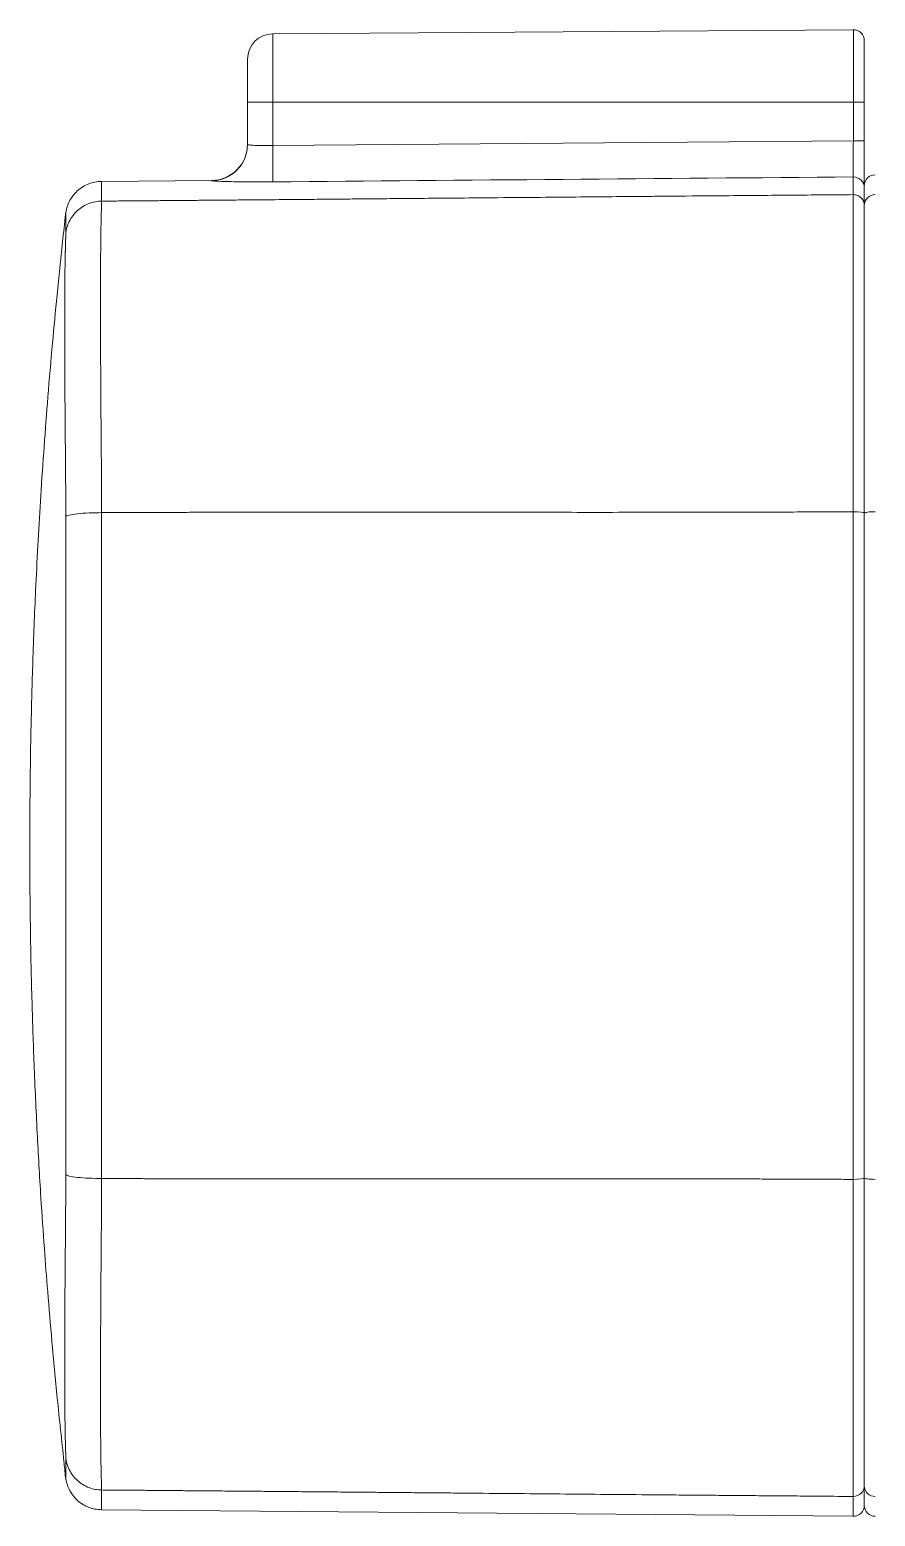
# Model space of a CAD drawing. Extents: x 0 to 3160, y 0 to 2315.
# Drawn here: x 889.65 to 912.95, y 799.48 to 840.48 of the extents above; entities that cross this region are included whole.
import ezdxf

# ---------------------------------------------------------------- set-up
doc = ezdxf.new("R2010")
doc.units = 0
doc.header["$LTSCALE"] = 3
doc.header["$MEASUREMENT"] = 0
doc.layers.add('1', color=7, linetype='CONTINUOUS', true_color=0xffffff)

msp = doc.modelspace()

# ---------------------------------------------------------------- linework, layer by layer
at = {"layer": '1', "color": 7, "linetype": 'Continuous', "lineweight": 18}
for p, q in [((912.347, 840.482), (896.344, 840.37)), ((895.649, 837.316), (895.649, 838.484)), ((912.649, 838.484), (912.649, 837.422)), ((894.658, 836.325), (891.622, 836.298)), ((912.649, 835.636), (912.649, 836.18)), ((912.649, 827.152), (912.649, 835.636)), ((890.638, 835.406), (890.638, 835.408)), ((912.649, 808.812), (912.649, 827.152)), ((912.649, 800.328), (912.649, 808.812)), ((912.649, 800.328), (912.649, 799.784)), ((891.62, 799.665), (912.346, 799.485))]:
    msp.add_line(p, q, dxfattribs=at)
at = {"layer": '1', "color": 7, "linetype": 'Continuous', "lineweight": 13}
for p, q in [((912.347, 840.482), (912.347, 838.484)), ((896.344, 840.37), (896.344, 838.484)), ((896.344, 837.287), (896.344, 838.484)), ((912.347, 838.484), (896.344, 838.484)), ((912.347, 837.422), (912.347, 838.484)), ((912.347, 837.422), (896.344, 837.287)), ((912.346, 835.934), (912.346, 836.423)), ((894.658, 836.325), (894.658, 836.316)), ((912.346, 808.775), (912.346, 827.189)), ((912.346, 799.485), (912.346, 800.03))]:
    msp.add_line(p, q, dxfattribs=at)
at = {"layer": '1', "color": 7, "linetype": 'Continuous', "lineweight": 18}
for centre, radius, start, end in [((912.349, 840.182), 0.3, 0, 90.4), ((896.349, 839.67), 0.7, 90.4, 180), ((912.949, 836.18), 0.3, 89.5667, 180), ((912.349, 799.785), 0.3, 269.5, 360), ((912.949, 799.784), 0.3, 180, 270.4333)]:
    msp.add_arc(centre, radius, start, end, dxfattribs=at)
at = {"layer": '1', "color": 7, "linetype": 'Continuous', "lineweight": 18, "extrusion": (0, 0, -1)}
msp.add_arc((-894.649, 837.325), 1, 180, 269.5, dxfattribs=at)
at = {"layer": '1', "color": 7, "linetype": 'Continuous', "lineweight": 13}
for centre, major_axis, ratio, start_param, end_param in [((896.349, 838.484), (0.7, 0), 0.000003, 3.141593, 4.705408), ((912.349, 838.484), (0.3, 0), 0.000003, 4.705408, 6.283185), ((894.649, 837.316), (1, 0), 0.999887, 4.721116, 6.283185), ((896.337, 837.287), (-0.008, 1), 0.006981, 3.178222, 4.712332), ((912.349, 837.422), (0.3, 0), 0.000003, 4.705408, 6.283185), ((912.349, 836.123), (0.3, 0), 0.999279, 1.570796, 1.579523), ((912.349, 836.123), (0.3, 0), 0.999279, 0.000001, 1.570796), ((912.949, 835.636), (0.3, 0), 0.993003, 1.563233, 3.141593), ((912.949, 827.152), (0.3, 0), 0.118089, 1.563233, 3.141593), ((912.949, 808.812), (0.3, 0), 0.118089, 3.141593, 4.719952), ((912.949, 800.328), (-0.3, 0), 0.993003, 0, 1.578359)]:
    msp.add_ellipse(centre, major_axis=major_axis, ratio=ratio, start_param=start_param, end_param=end_param, dxfattribs=at)
at = {"layer": '1', "color": 7, "linetype": 'Continuous', "lineweight": 18}
for centre, major_axis, ratio, start_param, end_param in [((912.349, 835.636), (-0.3, 0), 0.993, 4.712389, 4.721115), ((912.349, 827.154), (0.3, 0), 0.118116, 1.570796, 1.579522), ((912.349, 827.154), (0.3, 0), 0.118115, 0.000002, 1.570796), ((912.349, 808.81), (-0.3, 0), 0.118115, 1.56207, 1.570796), ((912.349, 800.328), (0.3, 0), 0.993, 4.712389, 6.283184), ((912.349, 800.328), (0.3, 0), 0.993, 4.703663, 4.712389)]:
    msp.add_ellipse(centre, major_axis=major_axis, ratio=ratio, start_param=start_param, end_param=end_param, dxfattribs=at)
at = {"layer": '1', "color": 7, "linetype": 'Continuous', "lineweight": 13}
for points, degree, knots in [([(912.649, 839.714), (912.649, 839.931), (912.649, 840.182), (912.649, 840.182)], 2, [0, 0, 0, 0.484247, 1, 1, 1]), ([(895.649, 839.316), (895.649, 839.32), (895.649, 839.489), (895.649, 839.67), (895.649, 839.67), (895.649, 839.49), (895.649, 839.32), (895.649, 839.316)], 2, [0, 0, 0, 0.004981, 0.252483, 0.499985, 0.747487, 0.994988, 1, 1, 1]), ([(896.344, 837.287), (896.252, 837.285), (896.161, 837.285), (895.993, 837.287), (895.916, 837.29), (895.82, 837.295), (895.791, 837.297), (895.74, 837.301), (895.719, 837.303), (895.667, 837.309), (895.649, 837.313), (895.649, 837.316)], 3, [0, 0, 0, 0, 0.25, 0.25, 0.5, 0.5, 0.625, 0.625, 0.75, 0.75, 1, 1, 1, 1]), ([(912.347, 837.422), (912.346, 837.294), (912.346, 837.167), (912.346, 836.989), (912.346, 836.932), (912.346, 836.825), (912.346, 836.774), (912.345, 836.637), (912.345, 836.562), (912.346, 836.458), (912.346, 836.428), (912.346, 836.423)], 3, [0, 0, 0, 0, 0.25, 0.25, 0.375, 0.375, 0.5, 0.5, 0.75, 0.75, 1, 1, 1, 1]), ([(896.346, 836.287), (896.234, 836.287), (896.013, 836.285), (895.693, 836.286), (895.4, 836.289), (895.059, 836.295), (894.809, 836.303), (894.677, 836.311), (894.664, 836.314), (894.658, 836.316)], 3, [0, 0, 0, 0, 0.12656, 0.252303, 0.377665, 0.502859, 0.75115, 0.875687, 1, 1, 1, 1]), ([(891.628, 835.755), (891.765, 835.756), (892.044, 835.758), (892.47, 835.762), (892.911, 835.765), (893.368, 835.769), (893.839, 835.773), (894.325, 835.777), (894.826, 835.781), (895.342, 835.786), (895.873, 835.791), (896.529, 835.796), (897.244, 835.802), (897.953, 835.809), (898.477, 835.813), (898.97, 835.818), (899.528, 835.823), (900.25, 835.829), (901.082, 835.836), (902.157, 835.846), (903.334, 835.856), (904.861, 835.87), (906.104, 835.881), (907.458, 835.893), (908.52, 835.902), (909.68, 835.912), (910.637, 835.92), (911.5, 835.927), (912.067, 835.931), (912.346, 835.934)], 3, [0, 0, 0, 0, 0.019855, 0.040432, 0.061729, 0.083747, 0.106487, 0.129947, 0.154129, 0.179031, 0.204654, 0.230999, 0.274061, 0.308249, 0.333561, 0.349999, 0.379572, 0.41443, 0.454573, 0.5, 0.569991, 0.625001, 0.721133, 0.750001, 0.821018, 0.875001, 0.917912, 0.959578, 1, 1, 1, 1]), ([(912.346, 827.189), (912.346, 827.206), (912.346, 827.241), (912.346, 827.293), (912.346, 827.345), (912.346, 827.397), (912.346, 827.449), (912.346, 827.501), (912.346, 827.553), (912.346, 827.605), (912.346, 827.657), (912.346, 827.708), (912.346, 827.76), (912.346, 827.812), (912.346, 827.863), (912.346, 827.915), (912.346, 827.966), (912.346, 828.018), (912.346, 828.069), (912.346, 828.12), (912.346, 828.172), (912.346, 828.223), (912.346, 828.274), (912.346, 828.325), (912.346, 828.376), (912.346, 828.427), (912.346, 828.478), (912.346, 828.529), (912.346, 828.579), (912.346, 828.63), (912.346, 828.68), (912.346, 828.731), (912.346, 828.781), (912.346, 828.831), (912.346, 828.881), (912.346, 828.931), (912.346, 828.981), (912.346, 829.031), (912.346, 829.081), (912.346, 829.13), (912.346, 829.18), (912.346, 829.229), (912.346, 829.279), (912.346, 829.328), (912.346, 829.377), (912.346, 829.426), (912.346, 829.474), (912.346, 829.523), (912.346, 829.572), (912.346, 829.62), (912.346, 829.668), (912.346, 829.717), (912.346, 829.765), (912.346, 829.813), (912.346, 829.86), (912.346, 829.908), (912.346, 829.955), (912.346, 830.003), (912.346, 830.05), (912.346, 830.097), (912.346, 830.144), (912.346, 830.191), (912.346, 830.237), (912.346, 830.284), (912.346, 830.33), (912.346, 830.376), (912.346, 830.422), (912.346, 830.468), (912.346, 830.514), (912.346, 830.559), (912.346, 830.604), (912.346, 830.65), (912.346, 830.695), (912.346, 830.739), (912.346, 830.784), (912.346, 830.829), (912.346, 830.873), (912.346, 830.917), (912.346, 830.961), (912.346, 831.005), (912.346, 831.048), (912.346, 831.092), (912.346, 831.135), (912.346, 831.178), (912.346, 831.221), (912.346, 831.264), (912.346, 831.306), (912.346, 831.349), (912.346, 831.391), (912.346, 831.433), (912.346, 831.474), (912.346, 831.516), (912.346, 831.557), (912.346, 831.598), (912.346, 831.639), (912.346, 831.68), (912.346, 831.721), (912.346, 831.761), (912.346, 831.801), (912.346, 831.841), (912.346, 831.881), (912.346, 831.921), (912.346, 831.96), (912.346, 831.999), (912.346, 832.038), (912.346, 832.077), (912.346, 832.115), (912.346, 832.154), (912.346, 832.192), (912.346, 832.23), (912.346, 832.267), (912.346, 832.305), (912.346, 832.342), (912.346, 832.379), (912.346, 832.416), (912.346, 832.453), (912.346, 832.489), (912.346, 832.526), (912.346, 832.562), (912.346, 832.597), (912.346, 832.633), (912.346, 832.668), (912.346, 832.704), (912.346, 832.739), (912.346, 832.773), (912.346, 832.808), (912.346, 832.842), (912.346, 832.876), (912.346, 832.91), (912.346, 832.944), (912.346, 832.977), (912.346, 833.01), (912.346, 833.043), (912.346, 833.084), (912.346, 833.134), (912.346, 833.191), (912.346, 833.248), (912.346, 833.304), (912.346, 833.36), (912.346, 833.416), (912.346, 833.472), (912.346, 833.527), (912.346, 833.582), (912.346, 833.636), (912.346, 833.691), (912.346, 833.744), (912.346, 833.798), (912.346, 833.851), (912.346, 833.903), (912.346, 833.956), (912.346, 834.007), (912.346, 834.059), (912.346, 834.109), (912.346, 834.16), (912.346, 834.21), (912.346, 834.259), (912.346, 834.308), (912.346, 834.356), (912.346, 834.404), (912.346, 834.451), (912.346, 834.498), (912.346, 834.544), (912.346, 834.59), (912.346, 834.635), (912.346, 834.68), (912.346, 834.723), (912.346, 834.767), (912.346, 834.809), (912.346, 834.851), (912.346, 834.893), (912.346, 834.934), (912.346, 834.974), (912.346, 835.013), (912.346, 835.052), (912.346, 835.09), (912.346, 835.128), (912.346, 835.164), (912.346, 835.2), (912.346, 835.236), (912.346, 835.27), (912.346, 835.304), (912.346, 835.337), (912.346, 835.37), (912.346, 835.401), (912.346, 835.432), (912.346, 835.463), (912.346, 835.492), (912.346, 835.521), (912.346, 835.548), (912.346, 835.575), (912.346, 835.602), (912.346, 835.627), (912.346, 835.652), (912.346, 835.676), (912.346, 835.699), (912.346, 835.721), (912.346, 835.742), (912.346, 835.763), (912.346, 835.782), (912.346, 835.801), (912.346, 835.819), (912.346, 835.837), (912.346, 835.853), (912.346, 835.869), (912.346, 835.883), (912.346, 835.897), (912.346, 835.91), (912.346, 835.922), (912.346, 835.93), (912.346, 835.934)], 3, [0, 0, 0, 0, 0.003933, 0.007867, 0.011802, 0.015737, 0.019672, 0.023608, 0.027545, 0.031482, 0.035419, 0.039356, 0.043293, 0.04723, 0.051168, 0.055105, 0.059042, 0.062978, 0.066915, 0.070851, 0.074786, 0.078721, 0.082655, 0.086589, 0.090522, 0.094454, 0.098385, 0.102315, 0.106244, 0.110172, 0.114099, 0.118025, 0.121949, 0.125872, 0.129794, 0.133713, 0.137632, 0.141548, 0.145463, 0.149377, 0.153288, 0.157197, 0.161104, 0.16501, 0.168913, 0.172814, 0.176712, 0.180608, 0.184502, 0.188394, 0.192282, 0.196168, 0.200052, 0.203932, 0.20781, 0.211685, 0.215557, 0.219426, 0.223292, 0.227155, 0.231014, 0.23487, 0.238723, 0.242572, 0.246418, 0.250261, 0.254099, 0.257934, 0.261766, 0.265593, 0.269417, 0.273236, 0.277052, 0.280864, 0.284671, 0.288475, 0.292274, 0.296068, 0.299859, 0.303645, 0.307426, 0.311203, 0.314976, 0.318743, 0.322506, 0.326265, 0.330018, 0.333766, 0.33751, 0.341249, 0.344982, 0.34871, 0.352434, 0.356151, 0.359864, 0.363571, 0.367273, 0.37097, 0.374661, 0.378346, 0.382026, 0.3857, 0.389369, 0.393031, 0.396688, 0.400339, 0.403985, 0.407624, 0.411257, 0.414884, 0.418505, 0.42212, 0.425729, 0.429331, 0.432927, 0.436517, 0.4401, 0.443677, 0.447248, 0.450812, 0.454369, 0.45792, 0.461465, 0.465002, 0.468533, 0.472057, 0.475574, 0.479084, 0.482588, 0.486084, 0.489574, 0.493057, 0.496532, 0.500001, 0.506111, 0.512243, 0.518397, 0.524572, 0.530768, 0.536985, 0.543223, 0.549482, 0.555761, 0.56206, 0.568378, 0.574716, 0.581074, 0.58745, 0.593845, 0.600259, 0.606691, 0.613141, 0.619609, 0.626094, 0.632596, 0.639115, 0.645651, 0.652203, 0.658771, 0.665354, 0.671953, 0.678567, 0.685195, 0.691838, 0.698495, 0.705166, 0.71185, 0.718548, 0.725258, 0.73198, 0.738715, 0.745461, 0.752219, 0.758988, 0.765767, 0.772557, 0.779357, 0.786166, 0.792985, 0.799812, 0.806649, 0.813493, 0.820345, 0.827205, 0.834071, 0.840944, 0.847824, 0.854709, 0.8616, 0.868497, 0.875398, 0.882303, 0.889213, 0.896126, 0.903042, 0.909962, 0.916883, 0.923807, 0.930733, 0.93766, 0.944588, 0.951516, 0.958445, 0.965374, 0.972301, 0.979228, 0.986154, 0.993078, 1, 1, 1, 1]), ([(890.641, 834.857), (890.641, 834.862), (890.641, 834.872), (890.641, 834.888), (890.641, 834.902), (890.641, 834.917), (890.641, 834.932), (890.641, 834.946), (890.641, 834.96), (890.641, 834.974), (890.641, 834.987), (890.641, 835.001), (890.641, 835.014), (890.641, 835.027), (890.641, 835.04), (890.641, 835.052), (890.64, 835.064), (890.64, 835.077), (890.64, 835.088), (890.64, 835.1), (890.64, 835.112), (890.64, 835.123), (890.64, 835.134), (890.64, 835.145), (890.64, 835.155), (890.64, 835.166), (890.64, 835.176), (890.64, 835.186), (890.64, 835.196), (890.64, 835.205), (890.64, 835.214), (890.64, 835.223), (890.639, 835.232), (890.639, 835.241), (890.639, 835.25), (890.639, 835.258), (890.639, 835.279), (890.639, 835.31), (890.639, 835.346), (890.639, 835.374), (890.639, 835.393), (890.638, 835.403), (890.638, 835.406), (890.638, 835.406)], 3, [0, 0, 0, 0, 0.014869, 0.029747, 0.044633, 0.059527, 0.074429, 0.08934, 0.104259, 0.119187, 0.134124, 0.149069, 0.164022, 0.178984, 0.193955, 0.208935, 0.223923, 0.238921, 0.253927, 0.268941, 0.283965, 0.298998, 0.31404, 0.329091, 0.344151, 0.35922, 0.374298, 0.389386, 0.404484, 0.41959, 0.434707, 0.449832, 0.464968, 0.480113, 0.495267, 0.510432, 0.525606, 0.615912, 0.705194, 0.793456, 0.880717, 0.967002, 1, 1, 1, 1]), ([(890.641, 827.057), (890.641, 827.072), (890.641, 827.101), (890.641, 827.146), (890.641, 827.191), (890.641, 827.236), (890.641, 827.28), (890.641, 827.325), (890.641, 827.37), (890.64, 827.414), (890.64, 827.458), (890.64, 827.503), (890.64, 827.547), (890.64, 827.591), (890.64, 827.635), (890.639, 827.68), (890.639, 827.724), (890.639, 827.768), (890.639, 827.812), (890.638, 827.855), (890.638, 827.899), (890.638, 827.943), (890.637, 827.987), (890.637, 828.03), (890.637, 828.074), (890.637, 828.117), (890.636, 828.161), (890.636, 828.204), (890.636, 828.247), (890.635, 828.291), (890.635, 828.334), (890.635, 828.377), (890.634, 828.42), (890.634, 828.463), (890.633, 828.506), (890.633, 828.549), (890.633, 828.592), (890.632, 828.634), (890.632, 828.677), (890.632, 828.72), (890.631, 828.762), (890.631, 828.805), (890.63, 828.847), (890.63, 828.89), (890.63, 828.932), (890.629, 828.974), (890.629, 829.017), (890.628, 829.059), (890.628, 829.101), (890.628, 829.143), (890.627, 829.185), (890.627, 829.227), (890.627, 829.269), (890.626, 829.31), (890.626, 829.352), (890.626, 829.394), (890.625, 829.435), (890.625, 829.477), (890.624, 829.518), (890.624, 829.56), (890.624, 829.601), (890.623, 829.642), (890.623, 829.684), (890.623, 829.725), (890.623, 829.766), (890.622, 829.807), (890.622, 829.848), (890.62, 830.055), (890.618, 830.421), (890.616, 830.929), (890.614, 831.414), (890.612, 831.875), (890.612, 832.346), (890.613, 832.818), (890.615, 833.274), (890.617, 833.68), (890.62, 833.93), (890.622, 834.065), (890.623, 834.106), (890.624, 834.146), (890.624, 834.184), (890.625, 834.222), (890.626, 834.259), (890.627, 834.295), (890.627, 834.33), (890.628, 834.363), (890.629, 834.396), (890.63, 834.428), (890.631, 834.459), (890.631, 834.489), (890.632, 834.518), (890.633, 834.546), (890.634, 834.572), (890.635, 834.598), (890.635, 834.623), (890.636, 834.647), (890.637, 834.67), (890.637, 834.692), (890.638, 834.713), (890.639, 834.733), (890.639, 834.752), (890.64, 834.77), (890.64, 834.787), (890.64, 834.803), (890.641, 834.818), (890.641, 834.832), (890.641, 834.845), (890.641, 834.853), (890.641, 834.857)], 3, [0, 0, 0, 0, 0.003805, 0.007607, 0.011406, 0.015203, 0.018997, 0.022789, 0.026578, 0.030365, 0.03415, 0.037933, 0.041714, 0.045493, 0.04927, 0.053046, 0.05682, 0.060592, 0.064363, 0.068133, 0.071901, 0.075669, 0.079435, 0.0832, 0.086965, 0.090729, 0.094492, 0.098255, 0.102017, 0.105779, 0.109541, 0.113302, 0.117063, 0.120825, 0.124586, 0.128348, 0.13211, 0.135873, 0.139636, 0.143399, 0.147164, 0.150929, 0.154695, 0.158462, 0.16223, 0.165999, 0.16977, 0.173542, 0.177315, 0.18109, 0.184867, 0.188645, 0.192426, 0.196208, 0.199992, 0.203779, 0.207567, 0.211358, 0.215152, 0.218947, 0.222746, 0.226547, 0.230351, 0.234158, 0.237968, 0.241781, 0.245597, 0.249416, 0.299814, 0.349832, 0.399695, 0.449629, 0.49986, 0.562583, 0.624933, 0.68735, 0.750279, 0.758413, 0.766533, 0.77464, 0.782734, 0.790817, 0.79889, 0.806954, 0.815008, 0.823056, 0.831096, 0.83913, 0.84716, 0.855185, 0.863208, 0.871228, 0.879247, 0.887266, 0.895285, 0.903305, 0.911328, 0.919354, 0.927385, 0.93542, 0.943462, 0.95151, 0.959567, 0.967632, 0.975707, 0.983793, 0.99189, 1, 1, 1, 1]), ([(890.641, 808.907), (890.641, 808.95), (890.641, 809.036), (890.641, 809.164), (890.641, 809.293), (890.641, 809.421), (890.641, 809.55), (890.641, 809.678), (890.641, 809.807), (890.641, 809.936), (890.641, 810.065), (890.641, 810.193), (890.641, 810.322), (890.641, 810.451), (890.641, 810.58), (890.64, 810.71), (890.64, 810.839), (890.64, 810.968), (890.64, 811.097), (890.64, 811.227), (890.64, 811.356), (890.64, 811.486), (890.64, 811.616), (890.64, 811.745), (890.64, 811.875), (890.64, 812.005), (890.64, 812.135), (890.64, 812.265), (890.64, 812.395), (890.64, 812.525), (890.64, 812.655), (890.64, 812.785), (890.639, 812.915), (890.639, 813.046), (890.639, 813.176), (890.639, 813.307), (890.639, 813.617), (890.639, 814.105), (890.639, 814.769), (890.639, 815.425), (890.639, 816.075), (890.639, 816.717), (890.638, 817.353), (890.638, 818.02), (890.638, 818.725), (890.639, 819.471), (890.639, 820.225), (890.639, 820.986), (890.639, 821.755), (890.639, 822.361), (890.639, 822.799), (890.639, 823.068), (890.64, 823.337), (890.64, 823.606), (890.64, 823.874), (890.64, 824.141), (890.64, 824.408), (890.64, 824.675), (890.64, 824.941), (890.64, 825.207), (890.641, 825.473), (890.641, 825.738), (890.641, 826.002), (890.641, 826.266), (890.641, 826.53), (890.641, 826.794), (890.641, 826.969), (890.641, 827.057)], 3, [0, 0, 0, 0, 0.007102, 0.014207, 0.021313, 0.028422, 0.035533, 0.042647, 0.049763, 0.056881, 0.064001, 0.071124, 0.07825, 0.085377, 0.092508, 0.09964, 0.106775, 0.113913, 0.121053, 0.128196, 0.135341, 0.142489, 0.14964, 0.156793, 0.163949, 0.171108, 0.178269, 0.185433, 0.1926, 0.19977, 0.206942, 0.214117, 0.221296, 0.228476, 0.23566, 0.242847, 0.250037, 0.286947, 0.323457, 0.359567, 0.395282, 0.430603, 0.465534, 0.500076, 0.540674, 0.581696, 0.623147, 0.665031, 0.707353, 0.750116, 0.764968, 0.7798, 0.794612, 0.809405, 0.824178, 0.838932, 0.853667, 0.868382, 0.883079, 0.897758, 0.912417, 0.927059, 0.941683, 0.956288, 0.970876, 0.985447, 1, 1, 1, 1]), ([(891.628, 827.163), (891.776, 827.164), (892.074, 827.165), (892.527, 827.167), (892.986, 827.169), (893.454, 827.171), (893.929, 827.172), (894.412, 827.173), (894.903, 827.174), (895.402, 827.175), (895.908, 827.176), (896.422, 827.176), (896.944, 827.176), (897.474, 827.177), (898.011, 827.177), (898.556, 827.176), (899.109, 827.176), (899.67, 827.176), (900.238, 827.175), (900.814, 827.175), (901.398, 827.174), (902.221, 827.174), (903.282, 827.173), (904.577, 827.172), (905.872, 827.172), (906.832, 827.173), (907.481, 827.174), (907.842, 827.174), (908.275, 827.175), (908.779, 827.176), (909.355, 827.177), (910.001, 827.179), (910.72, 827.181), (911.509, 827.184), (912.059, 827.187), (912.346, 827.189)], 3, [0, 0, 0, 0, 0.021446, 0.043267, 0.065461, 0.088029, 0.110972, 0.134288, 0.157979, 0.182044, 0.206483, 0.231296, 0.256483, 0.282044, 0.307979, 0.334288, 0.360972, 0.388029, 0.415461, 0.443266, 0.471446, 0.5, 0.5625, 0.625, 0.6875, 0.75, 0.764007, 0.781457, 0.80235, 0.826685, 0.854463, 0.885683, 0.920346, 0.958452, 1, 1, 1, 1]), ([(890.641, 801.107), (890.641, 801.109), (890.641, 801.112), (890.641, 801.118), (890.641, 801.124), (890.641, 801.13), (890.641, 801.137), (890.641, 801.143), (890.641, 801.15), (890.64, 801.157), (890.64, 801.165), (890.64, 801.172), (890.64, 801.18), (890.64, 801.188), (890.64, 801.196), (890.639, 801.204), (890.639, 801.213), (890.639, 801.222), (890.639, 801.231), (890.638, 801.24), (890.638, 801.25), (890.638, 801.259), (890.637, 801.269), (890.637, 801.279), (890.637, 801.29), (890.637, 801.3), (890.636, 801.311), (890.636, 801.322), (890.636, 801.333), (890.635, 801.345), (890.635, 801.356), (890.635, 801.368), (890.634, 801.38), (890.634, 801.393), (890.633, 801.405), (890.633, 801.418), (890.633, 801.431), (890.632, 801.444), (890.632, 801.458), (890.632, 801.471), (890.631, 801.485), (890.631, 801.499), (890.63, 801.514), (890.63, 801.528), (890.63, 801.543), (890.629, 801.558), (890.629, 801.573), (890.628, 801.588), (890.628, 801.604), (890.628, 801.62), (890.627, 801.636), (890.627, 801.652), (890.627, 801.669), (890.626, 801.685), (890.626, 801.702), (890.625, 801.719), (890.625, 801.737), (890.625, 801.754), (890.624, 801.772), (890.624, 801.79), (890.624, 801.808), (890.623, 801.827), (890.623, 801.845), (890.623, 801.864), (890.623, 801.883), (890.622, 801.903), (890.622, 801.922), (890.62, 802.022), (890.618, 802.214), (890.616, 802.526), (890.614, 802.87), (890.612, 803.246), (890.612, 803.687), (890.613, 804.198), (890.615, 804.784), (890.617, 805.407), (890.62, 805.873), (890.622, 806.156), (890.623, 806.244), (890.624, 806.332), (890.624, 806.42), (890.625, 806.508), (890.626, 806.597), (890.627, 806.686), (890.627, 806.776), (890.628, 806.865), (890.629, 806.955), (890.63, 807.045), (890.631, 807.136), (890.631, 807.226), (890.632, 807.317), (890.633, 807.409), (890.634, 807.5), (890.635, 807.592), (890.635, 807.684), (890.636, 807.777), (890.637, 807.869), (890.637, 807.962), (890.638, 808.056), (890.639, 808.149), (890.639, 808.243), (890.64, 808.337), (890.64, 808.431), (890.64, 808.526), (890.641, 808.621), (890.641, 808.716), (890.641, 808.812), (890.641, 808.876), (890.641, 808.907)], 3, [0, 0, 0, 0, 0.003815, 0.007628, 0.011438, 0.015245, 0.019049, 0.022851, 0.02665, 0.030447, 0.034242, 0.038035, 0.041826, 0.045615, 0.049402, 0.053187, 0.05697, 0.060752, 0.064533, 0.068312, 0.07209, 0.075867, 0.079643, 0.083418, 0.087192, 0.090965, 0.094738, 0.098509, 0.102281, 0.106052, 0.109823, 0.113593, 0.117364, 0.121135, 0.124905, 0.128676, 0.132447, 0.136219, 0.139991, 0.143763, 0.147536, 0.15131, 0.155085, 0.158861, 0.162638, 0.166416, 0.170195, 0.173976, 0.177758, 0.181541, 0.185326, 0.189113, 0.192902, 0.196693, 0.200485, 0.20428, 0.208077, 0.211876, 0.215677, 0.219481, 0.223288, 0.227097, 0.230909, 0.234724, 0.238542, 0.242362, 0.246186, 0.250013, 0.300335, 0.350279, 0.400074, 0.449943, 0.500111, 0.562696, 0.624912, 0.687201, 0.749999, 0.758145, 0.766277, 0.774395, 0.782501, 0.790595, 0.798679, 0.806752, 0.814817, 0.822874, 0.830924, 0.838968, 0.847006, 0.855041, 0.863072, 0.8711, 0.879128, 0.887154, 0.895182, 0.90321, 0.911241, 0.919276, 0.927314, 0.935357, 0.943407, 0.951464, 0.959528, 0.967601, 0.975684, 0.983777, 0.991883, 1, 1, 1, 1]), ([(891.628, 808.801), (891.783, 808.8), (892.096, 808.798), (892.569, 808.796), (893.047, 808.794), (893.53, 808.793), (894.019, 808.791), (894.514, 808.79), (895.014, 808.789), (895.736, 808.788), (896.778, 808.787), (898.242, 808.787), (900.013, 808.788), (901.617, 808.79), (902.942, 808.791), (903.873, 808.791), (904.77, 808.792), (905.632, 808.792), (906.459, 808.791), (907.251, 808.791), (908.008, 808.79), (908.731, 808.789), (909.419, 808.787), (910.072, 808.785), (910.69, 808.783), (911.273, 808.781), (911.821, 808.778), (912.175, 808.776), (912.346, 808.775)], 3, [0, 0, 0, 0, 0.022535, 0.045339, 0.06841, 0.09175, 0.115358, 0.139233, 0.163377, 0.187789, 0.243676, 0.31434, 0.399782, 0.5, 0.546644, 0.591607, 0.634887, 0.676487, 0.716405, 0.754641, 0.791196, 0.82607, 0.859262, 0.890772, 0.920601, 0.948749, 0.975215, 1, 1, 1, 1]), ([(912.346, 800.03), (912.346, 800.032), (912.346, 800.036), (912.346, 800.043), (912.346, 800.05), (912.346, 800.057), (912.346, 800.065), (912.346, 800.072), (912.346, 800.08), (912.346, 800.088), (912.346, 800.097), (912.346, 800.106), (912.346, 800.115), (912.346, 800.124), (912.346, 800.134), (912.346, 800.144), (912.346, 800.154), (912.346, 800.164), (912.346, 800.175), (912.346, 800.186), (912.346, 800.197), (912.346, 800.209), (912.346, 800.22), (912.346, 800.232), (912.346, 800.245), (912.346, 800.257), (912.346, 800.27), (912.346, 800.283), (912.346, 800.296), (912.346, 800.31), (912.346, 800.324), (912.346, 800.338), (912.346, 800.352), (912.346, 800.367), (912.346, 800.382), (912.346, 800.397), (912.346, 800.413), (912.346, 800.428), (912.346, 800.444), (912.346, 800.46), (912.346, 800.477), (912.346, 800.493), (912.346, 800.51), (912.346, 800.527), (912.346, 800.545), (912.346, 800.563), (912.346, 800.58), (912.346, 800.599), (912.346, 800.617), (912.346, 800.636), (912.346, 800.654), (912.346, 800.674), (912.346, 800.693), (912.346, 800.712), (912.346, 800.732), (912.346, 800.752), (912.346, 800.773), (912.346, 800.793), (912.346, 800.814), (912.346, 800.835), (912.346, 800.856), (912.346, 800.877), (912.346, 800.899), (912.346, 800.921), (912.346, 800.943), (912.346, 800.965), (912.346, 800.988), (912.346, 801.01), (912.346, 801.033), (912.346, 801.056), (912.346, 801.08), (912.346, 801.103), (912.346, 801.127), (912.346, 801.151), (912.346, 801.175), (912.346, 801.199), (912.346, 801.224), (912.346, 801.249), (912.346, 801.273), (912.346, 801.299), (912.346, 801.324), (912.346, 801.349), (912.346, 801.375), (912.346, 801.401), (912.346, 801.427), (912.346, 801.453), (912.346, 801.48), (912.346, 801.506), (912.346, 801.533), (912.346, 801.56), (912.346, 801.587), (912.346, 801.614), (912.346, 801.642), (912.346, 801.67), (912.346, 801.697), (912.346, 801.725), (912.346, 801.753), (912.346, 801.782), (912.346, 801.81), (912.346, 801.839), (912.346, 801.867), (912.346, 801.896), (912.346, 801.925), (912.346, 801.954), (912.346, 801.984), (912.346, 802.013), (912.346, 802.043), (912.346, 802.073), (912.346, 802.102), (912.346, 802.132), (912.346, 802.163), (912.346, 802.193), (912.346, 802.223), (912.346, 802.254), (912.346, 802.284), (912.346, 802.315), (912.346, 802.346), (912.346, 802.377), (912.346, 802.408), (912.346, 802.439), (912.346, 802.471), (912.346, 802.502), (912.346, 802.534), (912.346, 802.566), (912.346, 802.597), (912.346, 802.629), (912.346, 802.661), (912.346, 802.693), (912.346, 802.725), (912.346, 802.758), (912.346, 802.79), (912.346, 802.823), (912.346, 802.855), (912.346, 802.896), (912.346, 802.946), (912.346, 803.004), (912.346, 803.063), (912.346, 803.123), (912.346, 803.184), (912.346, 803.245), (912.346, 803.307), (912.346, 803.369), (912.346, 803.433), (912.346, 803.496), (912.346, 803.561), (912.346, 803.626), (912.346, 803.692), (912.346, 803.759), (912.346, 803.826), (912.346, 803.893), (912.346, 803.962), (912.346, 804.031), (912.346, 804.101), (912.346, 804.171), (912.346, 804.242), (912.346, 804.313), (912.346, 804.386), (912.346, 804.458), (912.346, 804.532), (912.346, 804.606), (912.346, 804.68), (912.346, 804.755), (912.346, 804.831), (912.346, 804.907), (912.346, 804.984), (912.346, 805.061), (912.346, 805.139), (912.346, 805.218), (912.346, 805.297), (912.346, 805.376), (912.346, 805.456), (912.346, 805.537), (912.346, 805.618), (912.346, 805.699), (912.346, 805.781), (912.346, 805.863), (912.346, 805.946), (912.346, 806.03), (912.346, 806.113), (912.346, 806.198), (912.346, 806.282), (912.346, 806.367), (912.346, 806.453), (912.346, 806.539), (912.346, 806.625), (912.346, 806.711), (912.346, 806.798), (912.346, 806.885), (912.346, 806.973), (912.346, 807.061), (912.346, 807.149), (912.346, 807.237), (912.346, 807.326), (912.346, 807.415), (912.346, 807.505), (912.346, 807.594), (912.346, 807.684), (912.346, 807.774), (912.346, 807.864), (912.346, 807.954), (912.346, 808.045), (912.346, 808.136), (912.346, 808.227), (912.346, 808.318), (912.346, 808.409), (912.346, 808.5), (912.346, 808.592), (912.346, 808.683), (912.346, 808.744), (912.346, 808.775)], 3, [0, 0, 0, 0, 0.003933, 0.007867, 0.011802, 0.015737, 0.019672, 0.023609, 0.027545, 0.031482, 0.035419, 0.039356, 0.043293, 0.04723, 0.051168, 0.055105, 0.059042, 0.062978, 0.066915, 0.070851, 0.074786, 0.078721, 0.082655, 0.086589, 0.090522, 0.094454, 0.098385, 0.102315, 0.106244, 0.110172, 0.114099, 0.118025, 0.121949, 0.125872, 0.129794, 0.133714, 0.137632, 0.141549, 0.145464, 0.149377, 0.153288, 0.157197, 0.161105, 0.16501, 0.168913, 0.172814, 0.176712, 0.180609, 0.184502, 0.188394, 0.192282, 0.196169, 0.200052, 0.203933, 0.20781, 0.211685, 0.215557, 0.219426, 0.223292, 0.227155, 0.231014, 0.23487, 0.238723, 0.242573, 0.246418, 0.250261, 0.254099, 0.257935, 0.261766, 0.265593, 0.269417, 0.273237, 0.277052, 0.280864, 0.284671, 0.288475, 0.292274, 0.296069, 0.299859, 0.303645, 0.307427, 0.311203, 0.314976, 0.318744, 0.322507, 0.326265, 0.330018, 0.333767, 0.33751, 0.341249, 0.344982, 0.34871, 0.352434, 0.356152, 0.359864, 0.363572, 0.367273, 0.37097, 0.374661, 0.378346, 0.382026, 0.3857, 0.389369, 0.393032, 0.396688, 0.40034, 0.403985, 0.407624, 0.411257, 0.414884, 0.418505, 0.42212, 0.425729, 0.429331, 0.432927, 0.436517, 0.440101, 0.443678, 0.447248, 0.450812, 0.454369, 0.45792, 0.461465, 0.465002, 0.468533, 0.472057, 0.475574, 0.479084, 0.482588, 0.486084, 0.489574, 0.493057, 0.496532, 0.500001, 0.506112, 0.512245, 0.518399, 0.524575, 0.530772, 0.53699, 0.543229, 0.549488, 0.555768, 0.562067, 0.568387, 0.574726, 0.581084, 0.587461, 0.593857, 0.600271, 0.606703, 0.613154, 0.619622, 0.626107, 0.63261, 0.63913, 0.645666, 0.652218, 0.658786, 0.66537, 0.671969, 0.678583, 0.685212, 0.691855, 0.698512, 0.705183, 0.711867, 0.718565, 0.725275, 0.731997, 0.738732, 0.745478, 0.752236, 0.759004, 0.765784, 0.772574, 0.779373, 0.786182, 0.793001, 0.799828, 0.806664, 0.813508, 0.82036, 0.827219, 0.834085, 0.840958, 0.847838, 0.854723, 0.861613, 0.868509, 0.87541, 0.882315, 0.889224, 0.896136, 0.903052, 0.909971, 0.916892, 0.923815, 0.93074, 0.937667, 0.944594, 0.951522, 0.95845, 0.965377, 0.972305, 0.979231, 0.986156, 0.993079, 1, 1, 1, 1]), ([(890.638, 800.556), (890.638, 800.556), (890.638, 800.559), (890.639, 800.571), (890.639, 800.59), (890.639, 800.618), (890.639, 800.654), (890.639, 800.688), (890.639, 800.715), (890.639, 800.732), (890.64, 800.751), (890.64, 800.771), (890.64, 800.791), (890.64, 800.812), (890.64, 800.834), (890.64, 800.858), (890.64, 800.882), (890.64, 800.907), (890.641, 800.932), (890.641, 800.959), (890.641, 800.987), (890.641, 801.015), (890.641, 801.045), (890.641, 801.075), (890.641, 801.096), (890.641, 801.107)], 3, [0, 0, 0, 0, 0.080875, 0.162782, 0.245659, 0.329506, 0.414324, 0.50012, 0.529805, 0.559452, 0.589064, 0.61864, 0.648181, 0.677686, 0.707157, 0.736594, 0.765995, 0.795363, 0.824697, 0.853997, 0.883264, 0.912497, 0.941697, 0.970865, 1, 1, 1, 1]), ([(891.628, 800.209), (891.776, 800.208), (892.074, 800.206), (892.527, 800.202), (892.986, 800.198), (893.454, 800.194), (893.929, 800.19), (894.412, 800.186), (894.903, 800.182), (895.402, 800.177), (895.908, 800.173), (896.422, 800.169), (896.944, 800.164), (897.474, 800.159), (898.011, 800.155), (898.556, 800.15), (899.109, 800.145), (899.67, 800.14), (900.238, 800.135), (900.814, 800.13), (901.398, 800.125), (902.221, 800.117), (903.282, 800.108), (904.577, 800.096), (905.872, 800.085), (906.832, 800.077), (907.481, 800.071), (907.842, 800.068), (908.275, 800.064), (908.779, 800.06), (909.355, 800.055), (910.001, 800.05), (910.72, 800.044), (911.509, 800.037), (912.059, 800.033), (912.346, 800.03)], 3, [0, 0, 0, 0, 0.021446, 0.043267, 0.065461, 0.08803, 0.110972, 0.134289, 0.157979, 0.182044, 0.206483, 0.231296, 0.256483, 0.282044, 0.307979, 0.334289, 0.360972, 0.388029, 0.415461, 0.443266, 0.471446, 0.5, 0.5625, 0.625, 0.6875, 0.75, 0.764007, 0.781457, 0.80235, 0.826685, 0.854463, 0.885683, 0.920346, 0.958452, 1, 1, 1, 1])]:
    msp.add_open_spline(points, degree=degree, knots=knots, dxfattribs=at)
at = {"layer": '1', "color": 7, "linetype": 'Continuous', "lineweight": 18}
for points, degree, knots in [([(912.649, 839.713), (912.649, 839.699), (912.649, 839.446), (912.649, 838.822), (912.649, 838.484)], 2, [0, 0, 0, 0.029538, 0.514769, 1, 1, 1]), ([(895.649, 838.484), (895.649, 838.72), (895.649, 839.151), (895.649, 839.316)], 2, [0, 0, 0, 0.505082, 1, 1, 1]), ([(891.623, 836.298), (891.501, 836.296), (891.265, 836.252), (890.941, 836.055), (890.716, 835.752), (890.651, 835.521), (890.637, 835.4)], 3, [0, 0, 0, 0, 0.241771, 0.500403, 0.758809, 1, 1, 1, 1]), ([(890.641, 834.857), (890.646, 834.912), (890.657, 834.969), (890.688, 835.082), (890.709, 835.138), (890.763, 835.249), (890.795, 835.302), (890.871, 835.404), (890.914, 835.451), (891.008, 835.537), (891.059, 835.575), (891.167, 835.641), (891.224, 835.668), (891.339, 835.712), (891.398, 835.728), (891.514, 835.749), (891.572, 835.754), (891.628, 835.755)], 3, [0, 0, 0, 0, 0.125, 0.125, 0.25, 0.25, 0.375, 0.375, 0.5, 0.5, 0.625, 0.625, 0.75, 0.75, 0.875, 0.875, 1, 1, 1, 1]), ([(912.349, 835.934), (912.366, 835.934), (912.385, 835.932), (912.422, 835.925), (912.441, 835.92), (912.478, 835.905), (912.496, 835.896), (912.53, 835.874), (912.546, 835.861), (912.576, 835.832), (912.589, 835.816), (912.611, 835.782), (912.62, 835.764), (912.635, 835.727), (912.64, 835.708), (912.647, 835.671), (912.649, 835.653), (912.649, 835.636)], 3, [0, 0, 0, 0, 0.125, 0.125, 0.25, 0.25, 0.375, 0.375, 0.5, 0.5, 0.625, 0.625, 0.75, 0.75, 0.875, 0.875, 1, 1, 1, 1]), ([(890.636, 835.394), (890.608, 835.142), (890.529, 834.418), (890.402, 833.216), (890.268, 831.786), (890.108, 829.925), (889.952, 827.737), (889.818, 825.324), (889.734, 823.225), (889.683, 821.386), (889.653, 819.568), (889.645, 817.647), (889.662, 815.669), (889.703, 813.759), (889.767, 811.878), (889.847, 810.108), (889.944, 808.409), (890.047, 806.9), (890.142, 805.653), (890.262, 804.246), (890.408, 802.673), (890.546, 801.417), (890.619, 800.711), (890.634, 800.569)], 3, [0, 0, 0, 0, 0.022792, 0.064865, 0.102569, 0.145033, 0.224016, 0.294273, 0.350991, 0.402644, 0.454195, 0.508674, 0.565371, 0.622672, 0.671007, 0.72587, 0.777092, 0.817316, 0.85291, 0.89239, 0.937076, 0.987301, 1, 1, 1, 1]), ([(890.641, 827.057), (890.662, 827.083), (890.772, 827.112), (891.149, 827.153), (891.405, 827.163), (891.628, 827.163)], 3, [0, 0, 0, 0, 0.5, 0.5, 1, 1, 1, 1]), ([(890.641, 808.907), (890.662, 808.881), (890.772, 808.852), (891.149, 808.811), (891.405, 808.801), (891.628, 808.801)], 3, [0, 0, 0, 0, 0.5, 0.5, 1, 1, 1, 1]), ([(890.641, 801.107), (890.646, 801.052), (890.657, 800.995), (890.688, 800.882), (890.709, 800.825), (890.763, 800.715), (890.795, 800.661), (890.871, 800.56), (890.914, 800.513), (891.008, 800.427), (891.059, 800.389), (891.167, 800.323), (891.224, 800.295), (891.339, 800.252), (891.398, 800.236), (891.514, 800.215), (891.572, 800.21), (891.628, 800.209)], 3, [0, 0, 0, 0, 0.125, 0.125, 0.25, 0.25, 0.375, 0.375, 0.5, 0.5, 0.625, 0.625, 0.75, 0.75, 0.875, 0.875, 1, 1, 1, 1]), ([(890.637, 800.564), (890.651, 800.443), (890.716, 800.212), (890.941, 799.908), (891.265, 799.711), (891.501, 799.668), (891.623, 799.665)], 3, [0, 0, 0, 0, 0.241193, 0.499601, 0.758233, 1, 1, 1, 1])]:
    msp.add_open_spline(points, degree=degree, knots=knots, dxfattribs=at)
for points, degree in [([(912.649, 837.422), (912.649, 837.17), (912.649, 836.703), (912.649, 836.34), (912.649, 836.133), (912.649, 836.123)], 2), ([(912.349, 808.775), (912.49, 808.775), (912.649, 808.794), (912.649, 808.81)], 3)]:
    msp.add_open_spline(points, degree=degree, dxfattribs=at)
at = {"layer": '1', "color": 7, "linetype": 'Continuous', "lineweight": 13}
msp.add_open_spline([(912.346, 836.423), (907.013, 836.378), (901.679, 836.333), (896.346, 836.287)], degree=3, dxfattribs=at)
for points, weights, knots in [([(891.628, 835.755), (891.627, 835.937), (891.626, 836.072), (891.625, 836.208), (891.625, 836.242), (891.624, 836.287), (891.623, 836.298), (891.623, 836.298)], [1.00000005991, 1.00000005967, 1.0000000596, 1.00000005939, 1.00000005928, 1.00000005908, 1.00000005887, 1.00000005887], [0, 0, 0, 0, 0.500327, 0.500327, 0.750496, 0.750496, 1, 1, 1, 1]), ([(891.628, 827.163), (891.627, 828.257), (891.614, 829.3), (891.604, 830.786), (891.602, 831.255), (891.599, 832.14), (891.597, 832.556), (891.597, 833.335), (891.599, 833.688), (891.602, 834.318), (891.604, 834.596), (891.611, 835.077), (891.615, 835.274), (891.624, 835.58), (891.627, 835.69), (891.628, 835.755)], [1.00000043136, 1.00000043216, 1.00000043279, 1.00000043237, 1.00000043209, 1.00000043166, 1.00000043152, 1.00000043152, 1.00000043166, 1.00000043209, 1.00000043237, 1.00000043265, 1.00000043257, 1.00000043212, 1.00000043176, 1.00000043136], [0, 0, 0, 0, 0.250004, 0.250004, 0.375002, 0.375002, 0.5, 0.5, 0.624998, 0.624998, 0.749996, 0.749996, 0.874994, 0.874994, 1, 1, 1, 1]), ([(891.628, 808.801), (891.627, 810.331), (891.626, 811.861), (891.625, 814.157), (891.625, 814.922), (891.624, 816.452), (891.623, 817.217), (891.623, 818.747), (891.624, 819.512), (891.625, 821.042), (891.625, 821.807), (891.626, 824.103), (891.627, 825.633), (891.628, 827.163)], [0.999999769784, 0.999999770703, 0.999999770951, 0.999999771784, 0.999999772181, 0.999999772988, 0.999999773767, 0.999999773766, 0.999999772987, 0.999999772181, 0.999999771786, 0.999999770952, 0.999999770704, 0.999999769785], [0, 0, 0, 0, 0.250006, 0.250006, 0.375006, 0.375006, 0.500006, 0.500006, 0.625006, 0.625006, 0.750006, 0.750006, 1, 1, 1, 1]), ([(891.628, 800.209), (891.627, 800.339), (891.614, 800.645), (891.604, 801.366), (891.602, 801.645), (891.599, 802.275), (891.597, 802.626), (891.597, 803.404), (891.599, 803.822), (891.602, 804.707), (891.604, 805.175), (891.611, 806.165), (891.615, 806.676), (891.624, 807.72), (891.627, 808.254), (891.628, 808.801)], [1.00000043118, 1.00000043198, 1.00000043262, 1.0000004322, 1.00000043191, 1.00000043149, 1.00000043135, 1.00000043135, 1.00000043149, 1.00000043192, 1.0000004322, 1.00000043248, 1.0000004324, 1.00000043194, 1.00000043158, 1.00000043119], [0, 0, 0, 0, 0.250009, 0.250009, 0.375009, 0.375009, 0.500008, 0.500008, 0.625008, 0.625008, 0.750008, 0.750008, 0.875008, 0.875008, 1, 1, 1, 1]), ([(891.623, 799.665), (891.623, 799.665), (891.624, 799.677), (891.625, 799.722), (891.625, 799.756), (891.626, 799.891), (891.627, 800.027), (891.628, 800.209)], [0.99999974526, 0.999999745256, 0.999999744385, 0.999999743478, 0.999999743033, 0.999999742096, 0.999999741819, 0.999999740783], [0, 0, 0, 0, 0.249503, 0.249503, 0.499673, 0.499673, 1, 1, 1, 1])]:
    msp.add_rational_spline(points, weights, degree=3, knots=knots, dxfattribs=at)
at = {"layer": '1', "color": 7, "linetype": 'Continuous', "lineweight": 18}
for points, weights in [([(912.649, 827.154), (912.649, 827.694), (912.649, 828.221), (912.649, 829.252), (912.649, 829.756), (912.649, 830.733), (912.649, 831.195), (912.649, 832.069), (912.649, 832.481), (912.649, 833.249), (912.649, 833.596), (912.649, 834.218), (912.649, 834.494), (912.649, 835.205), (912.649, 835.507), (912.649, 835.636)], [1.00000017166, 1.00000017172, 1.00000017177, 1.00000017186, 1.0000001719, 1.00000017196, 1.00000017198, 1.00000017201, 1.00000017202, 1.00000017202, 1.00000017201, 1.00000017198, 1.00000017196, 1.00000017186, 1.00000017178, 1.00000017166]), ([(912.649, 800.328), (912.649, 800.392), (912.649, 800.501), (912.649, 800.803), (912.649, 800.998), (912.649, 801.472), (912.649, 801.747), (912.649, 802.369), (912.649, 802.717), (912.649, 803.486), (912.649, 803.897), (912.649, 804.77), (912.649, 805.234), (912.649, 806.701), (912.649, 807.73), (912.649, 808.81)], [1.00000038625, 1.00000038637, 1.00000038648, 1.00000038668, 1.00000038677, 1.0000003869, 1.00000038695, 1.00000038702, 1.00000038704, 1.00000038704, 1.00000038702, 1.00000038695, 1.0000003869, 1.0000003867, 1.0000003865, 1.00000038625])]:
    msp.add_rational_spline(points, weights, degree=3, knots=[0, 0, 0, 0, 0.125, 0.125, 0.25, 0.25, 0.375, 0.375, 0.5, 0.5, 0.625, 0.625, 0.75, 0.75, 1, 1, 1, 1], dxfattribs=at)

doc.saveas('drawing.dxf')
